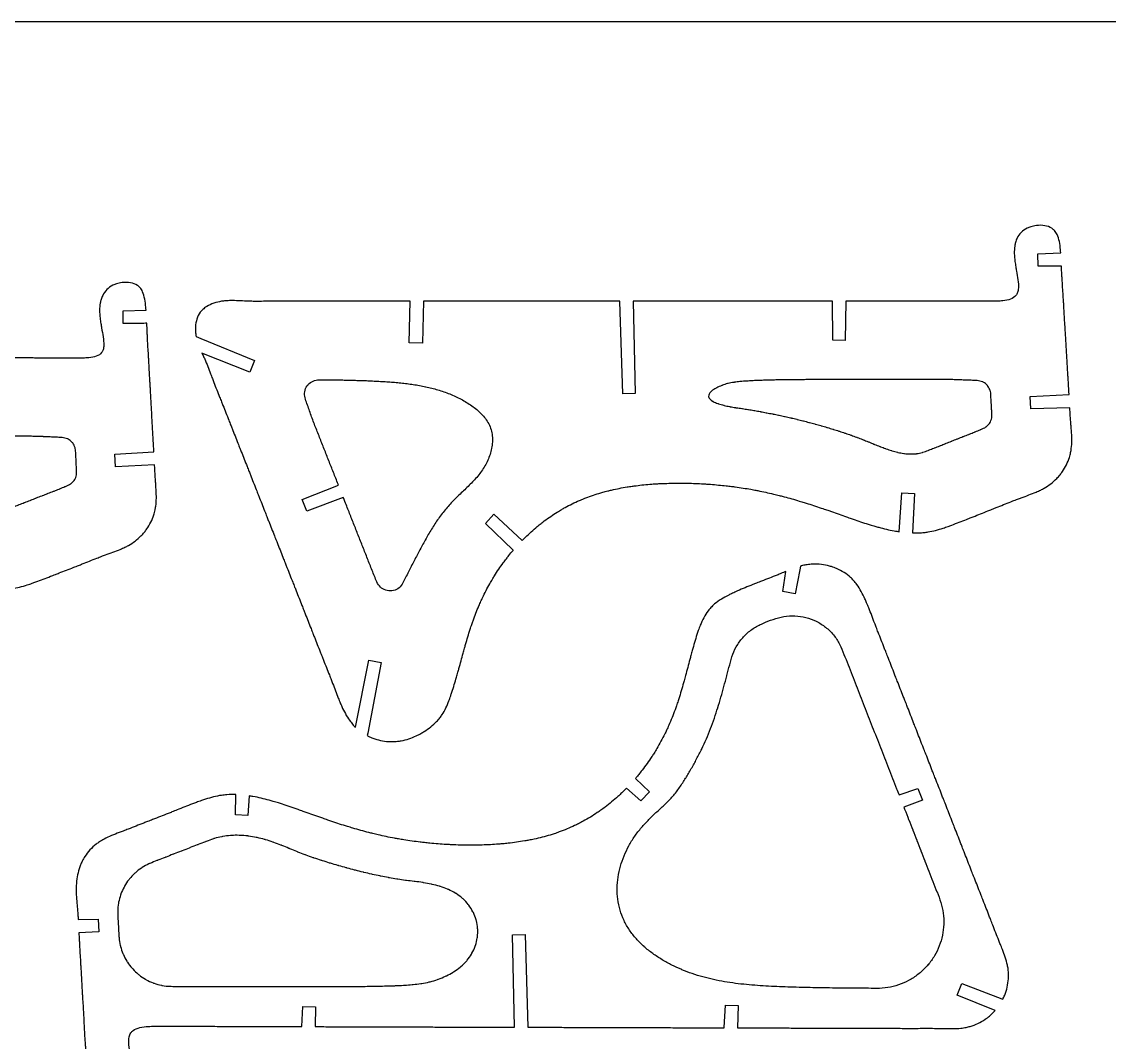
# Model space of a CAD drawing. Header units: inches. Extents: x 62.9 to 110.7, y -3.5 to 19.4.
# Drawn here: x 77.63 to 91.59, y 6.35 to 19.43 of the extents above; entities that cross this region are included whole.
import ezdxf

# ---------------------------------------------------------------- set-up
doc = ezdxf.new("R2010")
doc.units = ezdxf.units.IN
doc.header["$LTSCALE"] = 0.03937
doc.header["$MEASUREMENT"] = 0
doc.layers.add('Layer 11', color=18, linetype='Continuous', true_color=0x000000)

msp = doc.modelspace()

# ---------------------------------------------------------------- linework, layer by layer
at = {"layer": 'Layer 11'}
for p, q in [((90.67, 16.459), (90.964, 16.471)), ((90.676, 16.299), (90.67, 16.459)), ((90.973, 16.302), (90.676, 16.299)), ((82.605, 15.317), (82.618, 15.851)), ((82.788, 15.849), (82.775, 15.313)), ((82.788, 15.851), (82.788, 15.849)), ((85.307, 15.848), (85.307, 15.851)), ((85.345, 14.662), (85.307, 15.848)), ((85.477, 15.851), (85.506, 14.667)), ((88.038, 15.35), (88.037, 15.851)), ((88.207, 15.85), (88.199, 15.347)), ((88.207, 15.851), (88.207, 15.85)), ((78.934, 15.726), (79.229, 15.737)), ((78.937, 15.565), (78.934, 15.726)), ((79.871, 15.396), (79.932, 15.372)), ((79.932, 15.372), (80.62, 15.089)), ((88.199, 15.347), (88.038, 15.35)), ((82.775, 15.313), (82.605, 15.317)), ((80.56, 14.939), (79.947, 15.183)), ((80.62, 15.089), (80.56, 14.939)), ((85.506, 14.667), (85.345, 14.662)), ((90.571, 14.63), (91.071, 14.655)), ((90.579, 14.469), (90.571, 14.63)), ((91.081, 14.485), (90.579, 14.469)), ((78.83, 13.888), (79.33, 13.92)), ((78.838, 13.727), (78.83, 13.888)), ((79.339, 13.75), (78.838, 13.727)), ((81.231, 13.308), (81.698, 13.492)), ((81.29, 13.158), (81.231, 13.308)), ((81.76, 13.334), (81.29, 13.158)), ((88.891, 12.894), (88.927, 13.392)), ((88.927, 13.392), (89.088, 13.383)), ((89.088, 13.383), (89.061, 12.879)), ((83.583, 13), (83.692, 13.117)), ((83.692, 13.117), (84.053, 12.781)), ((83.937, 12.657), (83.583, 13)), ((83.939, 12.655), (83.937, 12.657)), ((87.624, 12.452), (87.615, 12.406)), ((87.397, 12.129), (87.438, 12.384)), ((87.615, 12.406), (87.556, 12.098)), ((87.556, 12.098), (87.397, 12.129)), ((81.915, 10.387), (82.088, 11.245)), ((82.246, 11.215), (82.073, 10.309)), ((82.088, 11.245), (82.246, 11.215)), ((82.073, 10.309), (82.068, 10.278)), ((85.507, 9.728), (85.508, 9.727)), ((85.508, 9.727), (85.688, 9.558)), ((80.377, 9.262), (80.382, 9.522)), ((80.552, 9.506), (80.537, 9.253)), ((85.578, 9.441), (85.392, 9.603)), ((85.688, 9.558), (85.578, 9.441)), ((88.889, 9.517), (89.131, 9.602)), ((89.131, 9.602), (89.189, 9.452)), ((89.189, 9.452), (88.951, 9.359)), ((80.537, 9.253), (80.377, 9.262)), ((78.358, 7.92), (78.615, 7.924)), ((78.615, 7.924), (78.622, 7.763)), ((78.622, 7.763), (78.367, 7.751)), ((83.932, 7.722), (84.093, 7.727)), ((83.958, 6.538), (83.932, 7.722)), ((84.093, 7.727), (84.128, 6.541)), ((89.634, 6.949), (89.694, 7.099)), ((89.694, 7.099), (90.208, 6.902)), ((90.123, 6.753), (89.634, 6.949)), ((90.208, 6.902), (90.22, 6.897)), ((81.227, 6.548), (81.241, 6.804)), ((81.241, 6.804), (81.402, 6.801)), ((81.402, 6.801), (81.397, 6.546)), ((86.647, 6.533), (86.664, 6.821)), ((86.664, 6.821), (86.825, 6.817)), ((86.825, 6.817), (86.817, 6.53)), ((81.227, 6.546), (81.227, 6.548)), ((84.128, 6.541), (84.128, 6.538)), ((86.647, 6.531), (86.647, 6.533))]:
    msp.add_line(p, q, dxfattribs=at)
msp.add_lwpolyline([(62.946, -3.526), (110.701, -3.526), (110.701, 19.435), (62.946, 19.435), (62.946, -3.526)], dxfattribs=at)
for points, knots in [([(90.964, 16.471), (90.963, 16.485), (90.957, 16.567), (90.941, 16.675), (90.889, 16.755), (90.817, 16.817), (90.699, 16.833), (90.586, 16.809), (90.483, 16.77), (90.416, 16.699), (90.389, 16.623), (90.384, 16.604)], [310.998219, 310.998219, 310.998219, 310.998219, 311.120003, 311.753893, 311.96058, 312.120003, 312.753893, 312.96058, 313.120003, 313.753893, 313.96058, 313.96058, 313.96058, 313.96058]), ([(90.384, 16.604), (90.379, 16.589), (90.363, 16.513), (90.369, 16.41), (90.386, 16.298), (90.406, 16.183), (90.425, 16.085), (90.42, 16.02), (90.419, 15.999), (90.412, 15.964), (90.372, 15.887), (90.272, 15.858), (90.158, 15.851), (90.042, 15.849), (89.936, 15.85), (89.833, 15.851), (89.729, 15.852), (89.622, 15.851), (89.515, 15.851), (89.408, 15.851), (89.301, 15.851), (89.195, 15.851), (89.089, 15.851), (88.982, 15.851), (88.876, 15.851), (88.769, 15.851), (88.663, 15.851), (88.557, 15.851), (88.45, 15.851), (88.344, 15.851), (88.246, 15.851), (88.216, 15.851), (88.207, 15.851)], [313.96058, 313.96058, 313.96058, 313.96058, 314.120003, 314.753893, 314.96058, 315.120003, 315.753893, 315.753893, 315.753893, 315.96058, 316.120003, 316.753893, 316.96058, 317.120003, 317.753893, 317.96058, 318.120003, 318.753893, 318.96058, 319.120003, 319.753893, 319.96058, 320.120003, 320.753893, 320.96058, 321.120003, 321.753893, 321.96058, 322.120003, 322.753893, 322.96058, 323.03852, 323.03852, 323.03852, 323.03852]), ([(91.071, 14.655), (91.069, 14.703), (91.064, 14.773), (91.059, 14.861), (91.052, 14.967), (91.046, 15.073), (91.04, 15.18), (91.033, 15.286), (91.027, 15.392), (91.021, 15.498), (91.014, 15.604), (91.008, 15.711), (91.002, 15.817), (90.995, 15.923), (90.988, 16.03), (90.982, 16.136), (90.977, 16.211), (90.975, 16.265), (90.973, 16.302)], [305.075098, 305.075098, 305.075098, 305.075098, 305.530281, 305.736969, 305.896391, 306.530281, 306.736969, 306.896391, 307.530281, 307.736969, 307.896391, 308.530281, 308.736969, 308.896391, 309.530281, 309.736969, 309.896391, 310.24538, 310.24538, 310.24538, 310.24538]), ([(79.229, 15.737), (79.228, 15.749), (79.221, 15.83), (79.207, 15.938), (79.158, 16.022), (79.089, 16.086), (78.969, 16.101), (78.856, 16.077), (78.754, 16.036), (78.688, 15.964), (78.658, 15.89), (78.653, 15.871), (78.648, 15.857), (78.63, 15.783), (78.632, 15.682), (78.648, 15.57), (78.668, 15.453), (78.689, 15.352), (78.687, 15.287), (78.686, 15.265), (78.681, 15.23), (78.644, 15.153), (78.544, 15.127), (78.428, 15.121), (78.312, 15.119), (78.206, 15.119), (78.103, 15.12), (77.999, 15.121), (77.892, 15.122), (77.785, 15.122), (77.678, 15.123), (77.571, 15.123), (77.465, 15.123), (77.359, 15.124), (77.252, 15.124), (77.146, 15.125), (77.039, 15.125), (76.933, 15.126), (76.827, 15.126), (76.72, 15.127), (76.614, 15.127), (76.514, 15.127), (76.481, 15.127), (76.471, 15.128)], [95.040531, 95.040531, 95.040531, 95.040531, 95.151722, 95.785612, 95.992299, 96.151722, 96.785612, 96.992299, 97.151722, 97.785612, 97.992299, 97.992299, 97.992299, 98.151722, 98.785612, 98.992299, 99.151722, 99.785612, 99.785612, 99.785612, 99.992299, 100.151722, 100.785612, 100.992299, 101.151722, 101.785612, 101.992299, 102.151722, 102.785612, 102.992299, 103.151722, 103.785612, 103.992299, 104.151722, 104.785612, 104.992299, 105.151722, 105.785612, 105.992299, 106.151722, 106.785612, 106.992299, 107.090617, 107.090617, 107.090617, 107.090617]), ([(82.618, 15.851), (82.595, 15.851), (82.551, 15.851), (82.49, 15.851), (82.383, 15.851), (82.277, 15.851), (82.17, 15.851), (82.064, 15.851), (81.958, 15.851), (81.851, 15.851), (81.745, 15.851), (81.638, 15.851), (81.532, 15.851), (81.425, 15.851), (81.319, 15.851), (81.213, 15.851), (81.106, 15.851), (81, 15.852), (80.893, 15.851), (80.787, 15.85), (80.68, 15.848), (80.574, 15.849), (80.467, 15.853), (80.361, 15.861), (80.255, 15.856), (80.216, 15.851), (80.199, 15.849), (80.131, 15.838), (80.041, 15.81), (79.959, 15.748), (79.892, 15.674), (79.861, 15.57), (79.862, 15.461), (79.867, 15.419), (79.871, 15.399), (79.871, 15.396)], [343.880095, 343.880095, 343.880095, 343.880095, 344.089284, 344.295972, 344.455394, 345.089284, 345.295972, 345.455394, 346.089284, 346.295972, 346.455394, 347.089284, 347.295972, 347.455394, 348.089284, 348.295972, 348.455394, 349.089284, 349.295972, 349.455394, 350.089284, 350.295972, 350.455394, 351.089284, 351.295972, 351.455394, 351.455394, 351.455394, 352.089284, 352.295972, 352.455394, 353.089284, 353.295972, 353.455394, 353.483174, 353.483174, 353.483174, 353.483174]), ([(85.307, 15.851), (85.24, 15.851), (85.15, 15.851), (85.044, 15.851), (84.938, 15.851), (84.831, 15.851), (84.725, 15.851), (84.618, 15.851), (84.512, 15.851), (84.406, 15.851), (84.299, 15.851), (84.193, 15.851), (84.086, 15.851), (83.98, 15.851), (83.873, 15.851), (83.767, 15.851), (83.661, 15.851), (83.554, 15.851), (83.448, 15.851), (83.341, 15.851), (83.235, 15.851), (83.128, 15.851), (83.022, 15.851), (82.916, 15.851), (82.821, 15.851), (82.793, 15.851), (82.788, 15.851)], [334.758107, 334.758107, 334.758107, 334.758107, 335.389186, 335.595874, 335.755296, 336.389186, 336.595874, 336.755296, 337.389186, 337.595874, 337.755296, 338.389186, 338.595874, 338.755296, 339.389186, 339.595874, 339.755296, 340.389186, 340.595874, 340.755296, 341.389186, 341.595874, 341.755296, 342.389186, 342.595874, 342.64744, 342.64744, 342.64744, 342.64744]), ([(88.037, 15.851), (88.018, 15.851), (87.976, 15.851), (87.918, 15.851), (87.812, 15.851), (87.705, 15.851), (87.599, 15.851), (87.492, 15.851), (87.386, 15.851), (87.279, 15.851), (87.173, 15.851), (87.067, 15.851), (86.96, 15.851), (86.854, 15.851), (86.747, 15.851), (86.641, 15.851), (86.534, 15.851), (86.428, 15.851), (86.321, 15.851), (86.215, 15.851), (86.109, 15.851), (86.002, 15.851), (85.896, 15.851), (85.789, 15.851), (85.683, 15.851), (85.594, 15.851), (85.527, 15.851), (85.477, 15.851)], [324.20393, 324.20393, 324.20393, 324.20393, 324.38684, 324.593528, 324.75295, 325.38684, 325.593528, 325.75295, 326.38684, 326.593528, 326.75295, 327.38684, 327.593528, 327.75295, 328.38684, 328.593528, 328.75295, 329.38684, 329.593528, 329.75295, 330.38684, 330.593528, 330.75295, 331.38684, 331.593528, 331.75295, 332.223087, 332.223087, 332.223087, 332.223087]), ([(79.239, 15.567), (79.239, 15.567), (79.238, 15.567), (79.238, 15.567), (78.937, 15.565)], [94.2860449, 94.2860449, 94.2860449, 94.2860449, 94.2874428, 94.5849426, 94.5849426, 94.5849426, 94.5849426]), ([(79.33, 13.92), (79.327, 13.967), (79.323, 14.037), (79.318, 14.123), (79.312, 14.229), (79.306, 14.336), (79.301, 14.442), (79.295, 14.548), (79.289, 14.655), (79.283, 14.761), (79.277, 14.867), (79.271, 14.973), (79.265, 15.08), (79.259, 15.186), (79.252, 15.293), (79.247, 15.399), (79.243, 15.475), (79.241, 15.529), (79.239, 15.567)], [89.11626, 89.11626, 89.11626, 89.11626, 89.563328, 89.770015, 89.929438, 90.563328, 90.770015, 90.929438, 91.563328, 91.770015, 91.929438, 92.563328, 92.770015, 92.929438, 93.563328, 93.770015, 93.929438, 94.286045, 94.286045, 94.286045, 94.286045]), ([(79.947, 15.183), (79.952, 15.173), (79.964, 15.148), (80.004, 15.061), (80.042, 14.962), (80.079, 14.862), (80.117, 14.763), (80.156, 14.664), (80.196, 14.565), (80.235, 14.466), (80.274, 14.367), (80.313, 14.268), (80.352, 14.169), (80.391, 14.07), (80.43, 13.971), (80.47, 13.872), (80.509, 13.773), (80.548, 13.674), (80.587, 13.575), (80.626, 13.476), (80.665, 13.377), (80.704, 13.278), (80.743, 13.179), (80.782, 13.08), (80.821, 12.981), (80.86, 12.882), (80.899, 12.783), (80.939, 12.684), (80.978, 12.585), (81.017, 12.486), (81.056, 12.387), (81.095, 12.288), (81.134, 12.189), (81.173, 12.09), (81.212, 11.991), (81.251, 11.892), (81.29, 11.793), (81.329, 11.694), (81.368, 11.595), (81.407, 11.496), (81.446, 11.397), (81.485, 11.298), (81.525, 11.199), (81.565, 11.1), (81.603, 11.001), (81.642, 10.902), (81.678, 10.802), (81.718, 10.703), (81.761, 10.605), (81.811, 10.51), (81.876, 10.427), (81.903, 10.399), (81.915, 10.387), (81.915, 10.387)], [355.113137, 355.113137, 355.113137, 355.113137, 355.214522, 355.373945, 356.007835, 356.214522, 356.373945, 357.007835, 357.214522, 357.373945, 358.007835, 358.214522, 358.373945, 359.007835, 359.214522, 359.373945, 360.007835, 360.214522, 360.373945, 361.007835, 361.214522, 361.373945, 362.007835, 362.214522, 362.373945, 363.007835, 363.214522, 363.373945, 364.007835, 364.214522, 364.373945, 365.007835, 365.214522, 365.373945, 366.007835, 366.214522, 366.373945, 367.007835, 367.214522, 367.373945, 368.007835, 368.214522, 368.373945, 369.007835, 369.214522, 369.373945, 370.007835, 370.214522, 370.373945, 371.007835, 371.214522, 371.373945, 371.377991, 371.377991, 371.377991, 371.377991]), ([(81.698, 13.492), (81.696, 13.496), (81.694, 13.5), (81.683, 13.529), (81.673, 13.554), (81.653, 13.604), (81.643, 13.629), (81.624, 13.679), (81.614, 13.704), (81.594, 13.754), (81.584, 13.779), (81.564, 13.829), (81.554, 13.854), (81.535, 13.904), (81.525, 13.929), (81.505, 13.979), (81.495, 14.004), (81.475, 14.054), (81.466, 14.079), (81.446, 14.129), (81.436, 14.154), (81.416, 14.204), (81.406, 14.229), (81.387, 14.279), (81.377, 14.305), (81.358, 14.355), (81.349, 14.38), (81.331, 14.43), (81.322, 14.455), (81.305, 14.506), (81.296, 14.531), (81.278, 14.58), (81.269, 14.605), (81.261, 14.657), (81.262, 14.684), (81.277, 14.736), (81.29, 14.76), (81.326, 14.8), (81.348, 14.817), (81.397, 14.837), (81.424, 14.841), (81.478, 14.844), (81.505, 14.843), (81.558, 14.843), (81.585, 14.843), (81.639, 14.842), (81.666, 14.842), (81.719, 14.841), (81.746, 14.84), (81.8, 14.839), (81.827, 14.838), (81.881, 14.837), (81.908, 14.836), (81.961, 14.835), (81.988, 14.834), (82.042, 14.832), (82.069, 14.831), (82.122, 14.829), (82.149, 14.827), (82.176, 14.826)], [198.705652, 198.705652, 198.705652, 198.705652, 198.871858, 198.874358, 199.871885, 199.874385, 200.871912, 200.874412, 201.871938, 201.874438, 202.871965, 202.874465, 203.871992, 203.874492, 204.872018, 204.874518, 205.872045, 205.874545, 206.872072, 206.874572, 207.872098, 207.874598, 208.872125, 208.874625, 209.872151, 209.874651, 210.872178, 210.874678, 211.872205, 211.874705, 212.872231, 212.874731, 213.872258, 213.874758, 214.872285, 214.874785, 215.872311, 215.874811, 216.872338, 216.874838, 217.872364, 217.874864, 218.872391, 218.874891, 219.872418, 219.874918, 220.872444, 220.874944, 221.872471, 221.874971, 222.872498, 222.874998, 223.872524, 223.875024, 224.872551, 224.875051, 225.872578, 225.875078, 226.872604, 226.872604, 226.872604, 226.872604]), ([(82.176, 14.826), (82.203, 14.825), (82.23, 14.823), (82.283, 14.82), (82.31, 14.818), (82.364, 14.815), (82.391, 14.813), (82.444, 14.808), (82.471, 14.805), (82.524, 14.8), (82.551, 14.797), (82.604, 14.79), (82.631, 14.786), (82.684, 14.778), (82.711, 14.774), (82.764, 14.765), (82.79, 14.76), (82.843, 14.748), (82.869, 14.742), (82.921, 14.729), (82.947, 14.722), (82.998, 14.707), (83.024, 14.698), (83.075, 14.681), (83.1, 14.671), (83.15, 14.651), (83.174, 14.64), (83.223, 14.618), (83.247, 14.606), (83.295, 14.581), (83.318, 14.567), (83.364, 14.539), (83.386, 14.525), (83.43, 14.494), (83.451, 14.477), (83.492, 14.443), (83.512, 14.425), (83.549, 14.386), (83.567, 14.366), (83.599, 14.323), (83.613, 14.3), (83.638, 14.253), (83.648, 14.228), (83.663, 14.177), (83.669, 14.15), (83.674, 14.097), (83.674, 14.07), (83.671, 14.017), (83.668, 13.99), (83.657, 13.937), (83.65, 13.911), (83.634, 13.86), (83.624, 13.835), (83.602, 13.786), (83.59, 13.762), (83.563, 13.716), (83.549, 13.693), (83.518, 13.649), (83.501, 13.628), (83.467, 13.586), (83.449, 13.566), (83.412, 13.527), (83.394, 13.508), (83.356, 13.47), (83.336, 13.451), (83.298, 13.414), (83.278, 13.396), (83.239, 13.358), (83.22, 13.34), (83.182, 13.302), (83.163, 13.283), (83.126, 13.244), (83.108, 13.224), (83.073, 13.184), (83.056, 13.163), (83.023, 13.121), (83.007, 13.099), (82.976, 13.056), (82.961, 13.034), (82.931, 12.989), (82.917, 12.966), (82.888, 12.921), (82.874, 12.898), (82.847, 12.852), (82.834, 12.828), (82.808, 12.782), (82.795, 12.758), (82.769, 12.711), (82.756, 12.687), (82.731, 12.64), (82.719, 12.616), (82.694, 12.569), (82.682, 12.545), (82.657, 12.497), (82.644, 12.473), (82.62, 12.426), (82.608, 12.402), (82.583, 12.355), (82.571, 12.331), (82.548, 12.284), (82.537, 12.259), (82.524, 12.237), (82.511, 12.213), (82.496, 12.192), (82.455, 12.158), (82.43, 12.146), (82.378, 12.133), (82.351, 12.133), (82.298, 12.144), (82.273, 12.155), (82.23, 12.187), (82.213, 12.208), (82.186, 12.255), (82.177, 12.28), (82.158, 12.33), (82.147, 12.355), (82.127, 12.404), (82.117, 12.43), (82.097, 12.479), (82.087, 12.505), (82.068, 12.554), (82.058, 12.58), (82.038, 12.629), (82.028, 12.655), (82.008, 12.704), (81.998, 12.73), (81.979, 12.779), (81.969, 12.805), (81.949, 12.854), (81.939, 12.88), (81.92, 12.929), (81.91, 12.955), (81.89, 13.004), (81.88, 13.029), (81.86, 13.079), (81.85, 13.104), (81.831, 13.154), (81.821, 13.179), (81.801, 13.229), (81.791, 13.254), (81.774, 13.298), (81.767, 13.316), (81.76, 13.334)], [226.872604, 226.872604, 226.872604, 226.872604, 227.869968, 227.872468, 228.869994, 228.872494, 229.870021, 229.872521, 230.870047, 230.872547, 231.870074, 231.872574, 232.870101, 232.872601, 233.870127, 233.872627, 234.870154, 234.872654, 235.870181, 235.872681, 236.870207, 236.872707, 237.870234, 237.872734, 238.870261, 238.872761, 239.870287, 239.872787, 240.870314, 240.872814, 241.87034, 241.87284, 242.870367, 242.872867, 243.870394, 243.872894, 244.87042, 244.87292, 245.870447, 245.872947, 246.870474, 246.872974, 247.8705, 247.873, 248.870527, 248.873027, 249.870553, 249.873053, 250.87058, 250.87308, 251.870607, 251.873107, 252.870633, 252.873133, 253.87066, 253.87316, 254.870687, 254.873187, 255.870713, 255.873213, 256.87074, 256.87324, 257.870767, 257.873267, 258.870793, 258.873293, 259.87082, 259.87332, 260.870846, 260.873346, 261.870873, 261.873373, 262.8709, 262.8734, 263.870926, 263.873426, 264.870953, 264.873453, 265.87098, 265.87348, 266.871006, 266.873506, 267.871033, 267.873533, 268.87106, 268.873559, 269.871086, 269.873586, 270.871113, 270.873613, 271.871139, 271.873639, 272.871166, 272.873666, 273.871193, 273.873693, 274.871219, 274.873719, 275.871246, 275.873746, 276.871273, 276.871273, 276.871273, 277.871299, 277.873799, 278.871326, 278.873826, 279.871352, 279.873852, 280.871379, 280.873879, 281.871406, 281.873906, 282.871432, 282.873932, 283.871459, 283.873959, 284.871486, 284.873986, 285.871512, 285.874012, 286.871539, 286.874039, 287.871566, 287.874066, 288.871592, 288.874092, 289.871619, 289.874119, 290.871645, 290.874145, 291.871672, 291.874172, 292.871699, 292.874199, 293.871725, 293.874225, 294.871752, 294.874252, 295.871779, 295.874279, 296.597156, 296.597156, 296.597156, 296.597156]), ([(89.271, 13.94), (89.268, 13.939), (89.266, 13.938), (89.263, 13.937), (89.241, 13.928), (89.216, 13.918), (89.168, 13.904), (89.138, 13.898), (89.088, 13.892), (89.058, 13.891), (89.008, 13.892), (88.978, 13.894), (88.929, 13.901), (88.899, 13.906), (88.85, 13.918), (88.822, 13.926), (88.773, 13.94), (88.745, 13.95), (88.698, 13.967), (88.67, 13.977), (88.623, 13.996), (88.595, 14.007), (88.549, 14.026), (88.521, 14.037), (88.475, 14.056), (88.447, 14.067), (88.4, 14.085), (88.372, 14.096), (88.325, 14.114), (88.297, 14.124), (88.25, 14.14), (88.222, 14.15), (88.174, 14.166), (88.146, 14.176), (88.098, 14.191), (88.069, 14.2), (88.021, 14.215), (87.993, 14.224), (87.944, 14.238), (87.916, 14.246), (87.867, 14.26), (87.839, 14.268), (87.79, 14.281), (87.761, 14.289), (87.713, 14.302), (87.684, 14.309), (87.635, 14.322), (87.606, 14.329), (87.557, 14.341), (87.528, 14.348), (87.479, 14.359), (87.45, 14.366), (87.401, 14.377), (87.372, 14.383), (87.323, 14.394), (87.294, 14.4), (87.244, 14.409), (87.215, 14.415), (87.166, 14.425), (87.136, 14.43), (87.087, 14.439), (87.058, 14.444), (87.008, 14.453), (86.979, 14.458), (86.929, 14.466), (86.9, 14.47), (86.851, 14.477), (86.822, 14.481), (86.773, 14.488), (86.744, 14.493), (86.696, 14.503), (86.667, 14.509), (86.62, 14.521), (86.592, 14.529), (86.547, 14.545), (86.521, 14.555), (86.477, 14.581), (86.451, 14.603), (86.443, 14.646), (86.461, 14.674), (86.499, 14.712), (86.524, 14.727), (86.568, 14.75), (86.595, 14.762), (86.642, 14.78), (86.67, 14.789), (86.719, 14.801), (86.748, 14.806), (86.798, 14.813), (86.827, 14.817), (86.877, 14.822), (86.907, 14.824), (86.957, 14.827), (86.987, 14.829), (87.037, 14.832), (87.067, 14.833), (87.117, 14.835), (87.147, 14.836), (87.197, 14.837), (87.227, 14.838), (87.277, 14.839), (87.307, 14.84), (87.357, 14.841), (87.387, 14.841), (87.437, 14.842), (87.467, 14.842), (87.518, 14.843), (87.547, 14.843), (87.598, 14.844), (87.628, 14.844), (87.678, 14.844), (87.708, 14.845), (87.758, 14.845), (87.788, 14.845), (87.838, 14.845), (87.868, 14.846), (87.918, 14.846), (87.948, 14.846), (87.998, 14.846), (88.028, 14.846), (88.078, 14.847), (88.108, 14.847), (88.158, 14.847), (88.188, 14.847), (88.239, 14.847), (88.268, 14.847), (88.319, 14.847), (88.349, 14.847), (88.399, 14.847), (88.429, 14.848), (88.479, 14.848), (88.509, 14.848), (88.559, 14.848), (88.589, 14.848), (88.639, 14.848), (88.669, 14.848), (88.719, 14.848), (88.749, 14.848), (88.799, 14.848), (88.829, 14.848), (88.879, 14.848), (88.909, 14.848), (88.96, 14.848), (88.989, 14.848), (89.04, 14.848), (89.07, 14.848), (89.12, 14.848), (89.15, 14.848), (89.2, 14.848), (89.23, 14.848), (89.28, 14.848), (89.31, 14.848), (89.36, 14.848), (89.39, 14.848), (89.44, 14.848), (89.47, 14.847), (89.52, 14.846), (89.55, 14.845), (89.6, 14.844), (89.629, 14.843), (89.679, 14.841), (89.708, 14.84), (89.758, 14.838), (89.787, 14.837), (89.836, 14.835), (89.865, 14.834), (89.913, 14.83), (89.942, 14.825), (89.987, 14.805), (90.01, 14.786), (90.042, 14.747), (90.055, 14.72), (90.067, 14.672), (90.068, 14.642), (90.07, 14.591), (90.072, 14.562), (90.075, 14.511), (90.076, 14.482), (90.079, 14.431), (90.083, 14.402), (90.079, 14.352), (90.072, 14.322), (90.048, 14.278), (90.028, 14.255), (89.988, 14.225), (89.96, 14.214), (89.913, 14.195), (89.886, 14.184), (89.84, 14.165), (89.812, 14.153), (89.765, 14.135), (89.737, 14.124), (89.691, 14.106), (89.663, 14.095), (89.616, 14.076), (89.588, 14.065), (89.542, 14.047), (89.514, 14.036), (89.467, 14.017), (89.439, 14.006), (89.393, 13.988), (89.365, 13.977), (89.318, 13.958), (89.293, 13.949), (89.271, 13.94)], [0, 0, 0, 0, 0.118028, 0.118028, 0.118028, 1, 1.118028, 2, 2.118028, 3, 3.118028, 4, 4.118028, 5, 5.118028, 6, 6.118028, 7, 7.118028, 8, 8.118028, 9, 9.118028, 10, 10.118028, 11, 11.118028, 12, 12.118028, 13, 13.118028, 14, 14.118028, 15, 15.118028, 16, 16.118028, 17, 17.118028, 18, 18.118028, 19, 19.118028, 20, 20.118028, 21, 21.118028, 22, 22.118028, 23, 23.118028, 24, 24.118028, 25, 25.118028, 26, 26.118028, 27, 27.118028, 28, 28.118028, 29, 29.118028, 30, 30.118028, 31, 31.118028, 32, 32.118028, 33, 33.118028, 34, 34.118028, 35, 35.118028, 36, 36.118028, 37, 37.118028, 38, 38.118028, 39, 39.118028, 40, 40.118028, 41, 41.118028, 42, 42.118028, 43, 43.118028, 44, 44.118028, 45, 45.118028, 46, 46.118028, 47, 47.118028, 48, 48.118028, 49, 49.118028, 50, 50.118028, 51, 51.118028, 52, 52.118028, 53, 53.118028, 54, 54.118028, 55, 55.118028, 56, 56.118028, 57, 57.118028, 58, 58.118028, 59, 59.118028, 60, 60.118028, 61, 61.118028, 62, 62.118028, 63, 63.118028, 64, 64.118028, 65, 65.118028, 66, 66.118028, 67, 67.118028, 68, 68.118028, 69, 69.118028, 70, 70.118028, 71, 71.118028, 72, 72.118028, 73, 73.118028, 74, 74.118028, 75, 75.118028, 76, 76.118028, 77, 77.118028, 78, 78.118028, 79, 79.118028, 80, 80.118028, 81, 81.118028, 82, 82.118028, 83, 83.118028, 84, 84.118028, 85, 85.118028, 86, 86.118028, 87, 87.118028, 88, 88.118028, 89, 89.118028, 90, 90.118028, 91, 91.118028, 92, 92.118028, 93, 93.118028, 94, 94.118028, 95, 95.118028, 96, 96.118028, 97, 97.118028, 98, 98.118028, 99, 99.118028, 100, 100, 100, 100]), ([(89.061, 12.879), (89.089, 12.878), (89.139, 12.878), (89.206, 12.883), (89.311, 12.897), (89.413, 12.925), (89.514, 12.96), (89.614, 12.997), (89.713, 13.036), (89.812, 13.075), (89.911, 13.114), (90.01, 13.153), (90.109, 13.192), (90.208, 13.232), (90.306, 13.272), (90.405, 13.311), (90.505, 13.348), (90.607, 13.383), (90.703, 13.426), (90.797, 13.476), (90.883, 13.541), (90.953, 13.62), (91.017, 13.706), (91.064, 13.803), (91.091, 13.906), (91.109, 14.01), (91.107, 14.116), (91.099, 14.223), (91.09, 14.33), (91.084, 14.415), (91.081, 14.484), (91.081, 14.485)], [294.636818, 294.636818, 294.636818, 294.636818, 294.899838, 295.106525, 295.265948, 295.899838, 296.106525, 296.265948, 296.899838, 297.106525, 297.265948, 297.899838, 298.106525, 298.265948, 298.899838, 299.106525, 299.265948, 299.899838, 300.106525, 300.265948, 300.899838, 301.106525, 301.265948, 301.899838, 302.106525, 302.265948, 302.899838, 303.106525, 303.265948, 303.899838, 303.911677, 303.911677, 303.911677, 303.911677]), ([(77.527, 13.212), (77.524, 13.211), (77.521, 13.21), (77.518, 13.209), (77.496, 13.2), (77.471, 13.191), (77.423, 13.176), (77.394, 13.171), (77.344, 13.165), (77.314, 13.164), (77.264, 13.165), (77.234, 13.168), (77.184, 13.174), (77.155, 13.18), (77.106, 13.192), (77.077, 13.2), (77.029, 13.214), (77.001, 13.224), (76.954, 13.241), (76.926, 13.252), (76.879, 13.271), (76.851, 13.282), (76.805, 13.301), (76.777, 13.313), (76.731, 13.332), (76.703, 13.343), (76.656, 13.361), (76.629, 13.372), (76.581, 13.39), (76.553, 13.4), (76.506, 13.417), (76.478, 13.427), (76.43, 13.443), (76.402, 13.452), (76.354, 13.468), (76.326, 13.477), (76.278, 13.492), (76.249, 13.501), (76.201, 13.515), (76.173, 13.524), (76.124, 13.538), (76.096, 13.546), (76.047, 13.559), (76.018, 13.567), (75.97, 13.58), (75.941, 13.588), (75.892, 13.601), (75.863, 13.608), (75.815, 13.62), (75.786, 13.627), (75.737, 13.639), (75.708, 13.646), (75.659, 13.657), (75.63, 13.663), (75.58, 13.674), (75.551, 13.68), (75.502, 13.69), (75.473, 13.696), (75.423, 13.705), (75.394, 13.711), (75.345, 13.72), (75.315, 13.725), (75.266, 13.734), (75.237, 13.739), (75.187, 13.747), (75.158, 13.752), (75.109, 13.759), (75.079, 13.763), (75.031, 13.771), (75.002, 13.776), (74.954, 13.785), (74.925, 13.792), (74.878, 13.804), (74.85, 13.813), (74.805, 13.828), (74.779, 13.838), (74.736, 13.865), (74.71, 13.887), (74.701, 13.93), (74.719, 13.958), (74.758, 13.995), (74.783, 14.01), (74.827, 14.033), (74.854, 14.045), (74.901, 14.063), (74.929, 14.072), (74.978, 14.084), (75.007, 14.089), (75.057, 14.096), (75.087, 14.099), (75.136, 14.104), (75.166, 14.106), (75.216, 14.109), (75.246, 14.111), (75.296, 14.113), (75.326, 14.114), (75.376, 14.116), (75.406, 14.117), (75.456, 14.118), (75.486, 14.118), (75.537, 14.119), (75.566, 14.12), (75.617, 14.121), (75.646, 14.121), (75.697, 14.121), (75.727, 14.122), (75.777, 14.122), (75.807, 14.122), (75.857, 14.123), (75.887, 14.123), (75.937, 14.123), (75.967, 14.123), (76.017, 14.123), (76.047, 14.123), (76.097, 14.124), (76.127, 14.124), (76.177, 14.124), (76.207, 14.124), (76.258, 14.124), (76.287, 14.124), (76.338, 14.124), (76.368, 14.124), (76.418, 14.124), (76.448, 14.124), (76.498, 14.124), (76.528, 14.123), (76.578, 14.123), (76.608, 14.123), (76.658, 14.123), (76.688, 14.123), (76.738, 14.123), (76.768, 14.123), (76.818, 14.123), (76.848, 14.123), (76.898, 14.123), (76.928, 14.123), (76.979, 14.122), (77.008, 14.122), (77.059, 14.122), (77.089, 14.122), (77.139, 14.122), (77.169, 14.122), (77.219, 14.122), (77.249, 14.122), (77.299, 14.121), (77.329, 14.121), (77.379, 14.121), (77.409, 14.121), (77.459, 14.121), (77.489, 14.121), (77.539, 14.12), (77.569, 14.12), (77.619, 14.12), (77.649, 14.12), (77.7, 14.119), (77.729, 14.119), (77.779, 14.117), (77.809, 14.117), (77.859, 14.115), (77.889, 14.114), (77.938, 14.112), (77.968, 14.111), (78.017, 14.108), (78.046, 14.107), (78.095, 14.105), (78.124, 14.104), (78.173, 14.099), (78.202, 14.094), (78.246, 14.075), (78.27, 14.056), (78.301, 14.016), (78.314, 13.989), (78.326, 13.941), (78.327, 13.911), (78.328, 13.86), (78.331, 13.83), (78.333, 13.78), (78.334, 13.751), (78.337, 13.7), (78.34, 13.67), (78.337, 13.621), (78.329, 13.591), (78.305, 13.547), (78.285, 13.524), (78.245, 13.495), (78.217, 13.483), (78.17, 13.465), (78.143, 13.453), (78.096, 13.434), (78.068, 13.423), (78.022, 13.405), (77.994, 13.394), (77.947, 13.376), (77.919, 13.365), (77.872, 13.347), (77.845, 13.336), (77.798, 13.318), (77.77, 13.307), (77.723, 13.289), (77.695, 13.278), (77.648, 13.26), (77.621, 13.249), (77.574, 13.23), (77.549, 13.221), (77.527, 13.212)], [0, 0, 0, 0, 0.118028, 0.118028, 0.118028, 1, 1.118028, 2, 2.118028, 3, 3.118028, 4, 4.118028, 5, 5.118028, 6, 6.118028, 7, 7.118028, 8, 8.118028, 9, 9.118028, 10, 10.118028, 11, 11.118028, 12, 12.118028, 13, 13.118028, 14, 14.118028, 15, 15.118028, 16, 16.118028, 17, 17.118028, 18, 18.118028, 19, 19.118028, 20, 20.118028, 21, 21.118028, 22, 22.118028, 23, 23.118028, 24, 24.118028, 25, 25.118028, 26, 26.118028, 27, 27.118028, 28, 28.118028, 29, 29.118028, 30, 30.118028, 31, 31.118028, 32, 32.118028, 33, 33.118028, 34, 34.118028, 35, 35.118028, 36, 36.118028, 37, 37.118028, 38, 38.118028, 39, 39.118028, 40, 40.118028, 41, 41.118028, 42, 42.118028, 43, 43.118028, 44, 44.118028, 45, 45.118028, 46, 46.118028, 47, 47.118028, 48, 48.118028, 49, 49.118028, 50, 50.118028, 51, 51.118028, 52, 52.118028, 53, 53.118028, 54, 54.118028, 55, 55.118028, 56, 56.118028, 57, 57.118028, 58, 58.118028, 59, 59.118028, 60, 60.118028, 61, 61.118028, 62, 62.118028, 63, 63.118028, 64, 64.118028, 65, 65.118028, 66, 66.118028, 67, 67.118028, 68, 68.118028, 69, 69.118028, 70, 70.118028, 71, 71.118028, 72, 72.118028, 73, 73.118028, 74, 74.118028, 75, 75.118028, 76, 76.118028, 77, 77.118028, 78, 78.118028, 79, 79.118028, 80, 80.118028, 81, 81.118028, 82, 82.118028, 83, 83.118028, 84, 84.118028, 85, 85.118028, 86, 86.118028, 87, 87.118028, 88, 88.118028, 89, 89.118028, 90, 90.118028, 91, 91.118028, 92, 92.118028, 93, 93.118028, 94, 94.118028, 95, 95.118028, 96, 96.118028, 97, 97.118028, 98, 98.118028, 99, 99.118028, 100, 100, 100, 100]), ([(77.312, 12.152), (77.339, 12.152), (77.388, 12.152), (77.454, 12.156), (77.559, 12.17), (77.662, 12.197), (77.763, 12.231), (77.863, 12.267), (77.962, 12.305), (78.061, 12.344), (78.16, 12.383), (78.26, 12.421), (78.359, 12.46), (78.458, 12.499), (78.556, 12.539), (78.656, 12.577), (78.756, 12.614), (78.857, 12.649), (78.954, 12.692), (79.048, 12.741), (79.134, 12.806), (79.206, 12.884), (79.27, 12.969), (79.318, 13.065), (79.345, 13.168), (79.364, 13.272), (79.362, 13.378), (79.355, 13.485), (79.347, 13.592), (79.343, 13.678), (79.339, 13.748), (79.339, 13.75)], [186.434232, 186.434232, 186.434232, 186.434232, 186.687887, 186.894574, 187.053997, 187.687887, 187.894574, 188.053997, 188.687887, 188.894574, 189.053997, 189.687887, 189.894574, 190.053997, 190.687887, 190.894574, 191.053997, 191.687887, 191.894574, 192.053997, 192.687887, 192.894574, 193.053997, 193.687887, 193.894574, 194.053997, 194.687887, 194.894574, 195.053997, 195.687887, 195.707939, 195.707939, 195.707939, 195.707939]), ([(84.053, 12.781), (84.056, 12.783), (84.07, 12.798), (84.133, 12.86), (84.212, 12.932), (84.294, 12.998), (84.379, 13.063), (84.466, 13.123), (84.558, 13.178), (84.65, 13.23), (84.746, 13.277), (84.844, 13.318), (84.943, 13.356), (85.045, 13.389), (85.147, 13.416), (85.251, 13.441), (85.355, 13.461), (85.46, 13.477), (85.566, 13.491), (85.672, 13.502), (85.778, 13.509), (85.884, 13.514), (85.991, 13.517), (86.097, 13.517), (86.203, 13.516), (86.31, 13.512), (86.416, 13.506), (86.522, 13.498), (86.628, 13.488), (86.734, 13.476), (86.839, 13.462), (86.945, 13.446), (87.049, 13.427), (87.154, 13.406), (87.258, 13.383), (87.361, 13.357), (87.464, 13.331), (87.566, 13.301), (87.668, 13.27), (87.77, 13.238), (87.871, 13.205), (87.971, 13.17), (88.072, 13.135), (88.172, 13.099), (88.272, 13.064), (88.373, 13.029), (88.474, 12.996), (88.576, 12.965), (88.679, 12.937), (88.782, 12.912), (88.87, 12.897), (88.891, 12.894)], [277.440328, 277.440328, 277.440328, 277.440328, 277.474689, 277.634111, 278.268001, 278.474689, 278.634111, 279.268001, 279.474689, 279.634111, 280.268001, 280.474689, 280.634111, 281.268001, 281.474689, 281.634111, 282.268001, 282.474689, 282.634111, 283.268001, 283.474689, 283.634111, 284.268001, 284.474689, 284.634111, 285.268001, 285.474689, 285.634111, 286.268001, 286.474689, 286.634111, 287.268001, 287.474689, 287.634111, 288.268001, 288.474689, 288.634111, 289.268001, 289.474689, 289.634111, 290.268001, 290.474689, 290.634111, 291.268001, 291.474689, 291.634111, 292.268001, 292.474689, 292.634111, 293.268001, 293.472456, 293.472456, 293.472456, 293.472456]), ([(82.068, 10.278), (82.071, 10.276), (82.095, 10.264), (82.135, 10.247), (82.237, 10.213), (82.343, 10.198), (82.449, 10.204), (82.554, 10.219), (82.655, 10.254), (82.75, 10.303), (82.842, 10.358), (82.927, 10.424), (82.996, 10.503), (83.058, 10.587), (83.101, 10.683), (83.136, 10.783), (83.169, 10.884), (83.2, 10.985), (83.229, 11.087), (83.257, 11.189), (83.285, 11.292), (83.314, 11.394), (83.342, 11.497), (83.373, 11.599), (83.406, 11.7), (83.441, 11.8), (83.48, 11.9), (83.523, 11.997), (83.567, 12.094), (83.616, 12.188), (83.67, 12.28), (83.725, 12.371), (83.785, 12.459), (83.849, 12.544), (83.891, 12.597), (83.92, 12.633), (83.939, 12.655)], [373.36799, 373.36799, 373.36799, 373.36799, 373.408239, 373.614926, 373.774349, 374.408239, 374.614926, 374.774349, 375.408239, 375.614926, 375.774349, 376.408239, 376.614926, 376.774349, 377.408239, 377.614926, 377.774349, 378.408239, 378.614926, 378.774349, 379.408239, 379.614926, 379.774349, 380.408239, 380.614926, 380.774349, 381.408239, 381.614926, 381.774349, 382.408239, 382.614926, 382.774349, 383.408239, 383.614926, 383.774349, 384.047605, 384.047605, 384.047605, 384.047605]), ([(90.22, 6.897), (90.229, 6.915), (90.245, 6.949), (90.282, 7.052), (90.299, 7.165), (90.291, 7.276), (90.272, 7.385), (90.233, 7.491), (90.191, 7.596), (90.149, 7.7), (90.109, 7.804), (90.068, 7.909), (90.028, 8.013), (89.987, 8.117), (89.946, 8.222), (89.905, 8.326), (89.864, 8.43), (89.823, 8.534), (89.782, 8.639), (89.742, 8.743), (89.701, 8.847), (89.66, 8.952), (89.619, 9.056), (89.578, 9.16), (89.537, 9.265), (89.497, 9.369), (89.456, 9.473), (89.415, 9.578), (89.374, 9.682), (89.333, 9.786), (89.292, 9.89), (89.252, 9.995), (89.211, 10.099), (89.17, 10.203), (89.129, 10.308), (89.088, 10.412), (89.048, 10.516), (89.007, 10.621), (88.966, 10.725), (88.925, 10.829), (88.884, 10.934), (88.843, 11.038), (88.803, 11.142), (88.762, 11.246), (88.721, 11.351), (88.68, 11.455), (88.639, 11.559), (88.598, 11.664), (88.559, 11.768), (88.519, 11.873), (88.476, 11.977), (88.431, 12.08), (88.38, 12.18), (88.31, 12.266), (88.232, 12.344), (88.135, 12.405), (88.029, 12.445), (87.921, 12.475), (87.807, 12.484), (87.697, 12.47), (87.652, 12.46), (87.629, 12.454), (87.624, 12.452)], [57.396514, 57.396514, 57.396514, 57.396514, 57.57415, 57.733572, 58.367462, 58.57415, 58.733572, 59.367462, 59.57415, 59.733572, 60.367462, 60.57415, 60.733572, 61.367462, 61.57415, 61.733572, 62.367462, 62.57415, 62.733572, 63.367462, 63.57415, 63.733572, 64.367462, 64.57415, 64.733572, 65.367462, 65.57415, 65.733572, 66.367462, 66.57415, 66.733572, 67.367462, 67.57415, 67.733572, 68.367462, 68.57415, 68.733572, 69.367462, 69.57415, 69.733572, 70.367462, 70.57415, 70.733572, 71.367462, 71.57415, 71.733572, 72.367462, 72.57415, 72.733572, 73.367462, 73.57415, 73.733572, 74.367462, 74.57415, 74.733572, 75.367462, 75.57415, 75.733572, 76.367462, 76.57415, 76.733572, 76.783475, 76.783475, 76.783475, 76.783475]), ([(87.438, 12.384), (87.417, 12.375), (87.379, 12.36), (87.276, 12.317), (87.171, 12.277), (87.067, 12.237), (86.963, 12.196), (86.86, 12.154), (86.758, 12.107), (86.655, 12.057), (86.557, 12), (86.477, 11.925), (86.407, 11.84), (86.356, 11.739), (86.316, 11.633), (86.279, 11.526), (86.249, 11.418), (86.22, 11.31), (86.192, 11.202), (86.163, 11.094), (86.133, 10.986), (86.103, 10.878), (86.071, 10.771), (86.035, 10.665), (85.998, 10.559), (85.956, 10.455), (85.91, 10.353), (85.861, 10.252), (85.808, 10.154), (85.749, 10.058), (85.689, 9.964), (85.624, 9.872), (85.554, 9.785), (85.525, 9.749), (85.51, 9.732), (85.507, 9.728)], [77.563293, 77.563293, 77.563293, 77.563293, 77.76349, 77.922913, 78.556803, 78.76349, 78.922913, 79.556803, 79.76349, 79.922913, 80.556803, 80.76349, 80.922913, 81.556803, 81.76349, 81.922913, 82.556803, 82.76349, 82.922913, 83.556803, 83.76349, 83.922913, 84.556803, 84.76349, 84.922913, 85.556803, 85.76349, 85.922913, 86.556803, 86.76349, 86.922913, 87.556803, 87.76349, 87.922913, 87.966712, 87.966712, 87.966712, 87.966712]), ([(87.642, 7.048), (87.595, 7.049), (87.548, 7.051), (87.453, 7.054), (87.405, 7.055), (87.311, 7.059), (87.263, 7.062), (87.169, 7.067), (87.121, 7.07), (87.027, 7.077), (86.979, 7.081), (86.885, 7.09), (86.838, 7.095), (86.744, 7.107), (86.697, 7.114), (86.603, 7.13), (86.557, 7.139), (86.464, 7.16), (86.418, 7.171), (86.327, 7.196), (86.281, 7.21), (86.192, 7.241), (86.147, 7.258), (86.06, 7.295), (86.017, 7.315), (85.932, 7.357), (85.89, 7.38), (85.809, 7.429), (85.769, 7.455), (85.692, 7.511), (85.655, 7.54), (85.584, 7.603), (85.551, 7.637), (85.488, 7.708), (85.458, 7.745), (85.406, 7.824), (85.382, 7.865), (85.341, 7.951), (85.324, 7.996), (85.298, 8.087), (85.288, 8.133), (85.276, 8.227), (85.273, 8.275), (85.275, 8.369), (85.279, 8.417), (85.293, 8.511), (85.303, 8.557), (85.329, 8.648), (85.344, 8.693), (85.381, 8.781), (85.401, 8.824), (85.446, 8.907), (85.471, 8.948), (85.525, 9.026), (85.555, 9.063), (85.616, 9.135), (85.648, 9.17), (85.715, 9.238), (85.749, 9.271), (85.819, 9.335), (85.854, 9.367), (85.923, 9.432), (85.957, 9.465), (86.019, 9.537), (86.047, 9.575), (86.102, 9.653), (86.127, 9.693), (86.177, 9.773), (86.201, 9.814), (86.248, 9.897), (86.271, 9.938), (86.315, 10.022), (86.337, 10.064), (86.378, 10.15), (86.399, 10.193), (86.437, 10.28), (86.455, 10.324), (86.489, 10.412), (86.505, 10.457), (86.536, 10.546), (86.55, 10.592), (86.578, 10.682), (86.592, 10.728), (86.618, 10.819), (86.63, 10.865), (86.655, 10.956), (86.667, 11.002), (86.692, 11.093), (86.705, 11.139), (86.729, 11.231), (86.74, 11.277), (86.773, 11.366), (86.794, 11.409), (86.845, 11.489), (86.875, 11.526), (86.941, 11.594), (86.977, 11.625), (87.056, 11.677), (87.099, 11.698), (87.186, 11.737), (87.23, 11.754), (87.275, 11.769), (87.275, 11.769), (87.275, 11.769), (87.275, 11.769), (87.32, 11.785), (87.365, 11.799), (87.459, 11.815), (87.506, 11.818), (87.601, 11.813), (87.648, 11.806), (87.74, 11.783), (87.785, 11.766), (87.87, 11.724), (87.91, 11.698), (87.984, 11.64), (88.019, 11.606), (88.079, 11.533), (88.106, 11.493), (88.149, 11.409), (88.166, 11.365), (88.2, 11.276), (88.218, 11.232), (88.253, 11.144), (88.27, 11.1), (88.304, 11.011), (88.322, 10.967), (88.356, 10.879), (88.374, 10.835), (88.408, 10.746), (88.425, 10.702), (88.46, 10.614), (88.477, 10.57), (88.512, 10.481), (88.529, 10.437), (88.564, 10.349), (88.581, 10.305), (88.616, 10.216), (88.633, 10.172), (88.667, 10.084), (88.685, 10.04), (88.719, 9.951), (88.737, 9.907), (88.771, 9.819), (88.788, 9.775), (88.823, 9.686), (88.84, 9.642), (88.868, 9.571), (88.879, 9.544), (88.889, 9.517)], [226.589653, 226.589653, 226.589653, 226.589653, 227.586992, 227.589492, 228.586993, 228.589493, 229.586995, 229.589495, 230.586997, 230.589497, 231.586998, 231.589498, 232.587, 232.5895, 233.587001, 233.589501, 234.587003, 234.589503, 235.587005, 235.589505, 236.587006, 236.589506, 237.587008, 237.589508, 238.58701, 238.58951, 239.587011, 239.589511, 240.587013, 240.589513, 241.587014, 241.589514, 242.587016, 242.589516, 243.587018, 243.589518, 244.587019, 244.589519, 245.587021, 245.589521, 246.587023, 246.589523, 247.587024, 247.589524, 248.587026, 248.589526, 249.587028, 249.589527, 250.587029, 250.589529, 251.587031, 251.589531, 252.587032, 252.589532, 253.587034, 253.589534, 254.587036, 254.589536, 255.587037, 255.589537, 256.587039, 256.589539, 257.587041, 257.589541, 258.587042, 258.589542, 259.587044, 259.589544, 260.587045, 260.589545, 261.587047, 261.589547, 262.587049, 262.589549, 263.58705, 263.58955, 264.587052, 264.589552, 265.587054, 265.589554, 266.587055, 266.589555, 267.587057, 267.589557, 268.587059, 268.589558, 269.58706, 269.58956, 270.587062, 270.589562, 271.587063, 271.589563, 272.587065, 272.589565, 273.587067, 273.589567, 274.587068, 274.589568, 275.58707, 275.58957, 276.587072, 276.587072, 276.587072, 276.589571, 276.589571, 276.589571, 277.587073, 277.589573, 278.587075, 278.589575, 279.587076, 279.589576, 280.587078, 280.589578, 281.58708, 281.58958, 282.587081, 282.589581, 283.587083, 283.589583, 284.587085, 284.589585, 285.587086, 285.589586, 286.587088, 286.589588, 287.587089, 287.589589, 288.587091, 288.589591, 289.587093, 289.589593, 290.587094, 290.589594, 291.587096, 291.589596, 292.587098, 292.589598, 293.587099, 293.589599, 294.587101, 294.589601, 295.587103, 295.589602, 296.587104, 296.589604, 297.587106, 297.589606, 298.195848, 298.195848, 298.195848, 298.195848]), ([(80.382, 9.522), (80.344, 9.523), (80.282, 9.522), (80.203, 9.514), (80.093, 9.495), (79.986, 9.462), (79.88, 9.424), (79.775, 9.384), (79.671, 9.343), (79.567, 9.301), (79.463, 9.26), (79.358, 9.22), (79.254, 9.179), (79.15, 9.138), (79.046, 9.096), (78.941, 9.056), (78.836, 9.017), (78.73, 8.977), (78.635, 8.92), (78.544, 8.854), (78.467, 8.77), (78.412, 8.673), (78.366, 8.571), (78.341, 8.461), (78.333, 8.349), (78.332, 8.237), (78.342, 8.125), (78.352, 8.014), (78.356, 7.961), (78.358, 7.932), (78.358, 7.92)], [104.531164, 104.531164, 104.531164, 104.531164, 104.876289, 105.082977, 105.242399, 105.876289, 106.082977, 106.242399, 106.876289, 107.082977, 107.242399, 107.876289, 108.082977, 108.242399, 108.876289, 109.082977, 109.242399, 109.876289, 110.082977, 110.242399, 110.876289, 111.082977, 111.242399, 111.876289, 112.082977, 112.242399, 112.876289, 113.082977, 113.242399, 113.344875, 113.344875, 113.344875, 113.344875]), ([(85.392, 9.603), (85.385, 9.596), (85.362, 9.573), (85.326, 9.538), (85.244, 9.462), (85.158, 9.39), (85.067, 9.324), (84.975, 9.26), (84.88, 9.202), (84.78, 9.15), (84.68, 9.101), (84.576, 9.058), (84.47, 9.021), (84.363, 8.988), (84.255, 8.96), (84.145, 8.938), (84.035, 8.918), (83.924, 8.902), (83.812, 8.891), (83.7, 8.882), (83.589, 8.876), (83.477, 8.874), (83.365, 8.873), (83.253, 8.874), (83.141, 8.879), (83.029, 8.885), (82.917, 8.894), (82.806, 8.905), (82.694, 8.918), (82.583, 8.933), (82.473, 8.952), (82.363, 8.972), (82.253, 8.995), (82.144, 9.021), (82.035, 9.048), (81.928, 9.078), (81.82, 9.111), (81.713, 9.144), (81.607, 9.179), (81.501, 9.216), (81.395, 9.253), (81.29, 9.291), (81.185, 9.328), (81.079, 9.365), (80.973, 9.401), (80.865, 9.434), (80.758, 9.464), (80.655, 9.489), (80.568, 9.503), (80.552, 9.506)], [88.623955, 88.623955, 88.623955, 88.623955, 88.708051, 88.914739, 89.074162, 89.708051, 89.914739, 90.074162, 90.708051, 90.914739, 91.074162, 91.708051, 91.914739, 92.074162, 92.708051, 92.914739, 93.074162, 93.708051, 93.914739, 94.074162, 94.708051, 94.914739, 95.074162, 95.708051, 95.914739, 96.074162, 96.708051, 96.914739, 97.074162, 97.708051, 97.914739, 98.074162, 98.708051, 98.914739, 99.074162, 99.708051, 99.914739, 100.074162, 100.708051, 100.914739, 101.074162, 101.708051, 101.914739, 102.074162, 102.708051, 102.914739, 103.074162, 103.708051, 103.85762, 103.85762, 103.85762, 103.85762]), ([(88.951, 9.359), (88.954, 9.351), (88.958, 9.342), (88.979, 9.289), (88.996, 9.245), (89.03, 9.156), (89.048, 9.112), (89.082, 9.024), (89.1, 8.98), (89.134, 8.891), (89.152, 8.847), (89.186, 8.759), (89.203, 8.715), (89.238, 8.626), (89.255, 8.582), (89.29, 8.494), (89.307, 8.45), (89.342, 8.361), (89.359, 8.317), (89.394, 8.229), (89.412, 8.185), (89.44, 8.094), (89.45, 8.048), (89.462, 7.954), (89.465, 7.906), (89.461, 7.811), (89.455, 7.764), (89.436, 7.671), (89.423, 7.625), (89.389, 7.537), (89.368, 7.494), (89.319, 7.413), (89.292, 7.374), (89.23, 7.302), (89.196, 7.268), (89.124, 7.207), (89.085, 7.179), (89.003, 7.131), (88.96, 7.11), (88.872, 7.076), (88.826, 7.063), (88.733, 7.045), (88.686, 7.039), (88.591, 7.035), (88.544, 7.037), (88.449, 7.038), (88.401, 7.038), (88.307, 7.038), (88.259, 7.039), (88.164, 7.04), (88.117, 7.04), (88.022, 7.041), (87.974, 7.042), (87.88, 7.043), (87.832, 7.044), (87.737, 7.046), (87.69, 7.047), (87.643, 7.048), (87.642, 7.048)], [199.390526, 199.390526, 199.390526, 199.390526, 199.587109, 199.589609, 200.587111, 200.589611, 201.587112, 201.589612, 202.587114, 202.589614, 203.587116, 203.589616, 204.587117, 204.589617, 205.587119, 205.589619, 206.58712, 206.58962, 207.587122, 207.589622, 208.587124, 208.589624, 209.587125, 209.589625, 210.587127, 210.589627, 211.587129, 211.589629, 212.58713, 212.58963, 213.587132, 213.589632, 214.587134, 214.589633, 215.587135, 215.589635, 216.587137, 216.589637, 217.587138, 217.589638, 218.58714, 218.58964, 219.587142, 219.589642, 220.587143, 220.589643, 221.587145, 221.589645, 222.587147, 222.589646, 223.587148, 223.589648, 224.58715, 224.58965, 225.587151, 225.589651, 226.587153, 226.589653, 226.589653, 226.589653, 226.589653]), ([(79.99, 8.918), (79.994, 8.919), (79.998, 8.921), (80.002, 8.922), (80.032, 8.934), (80.067, 8.947), (80.134, 8.968), (80.174, 8.977), (80.242, 8.989), (80.284, 8.995), (80.353, 9), (80.394, 9), (80.464, 8.998), (80.505, 8.995), (80.574, 8.986), (80.615, 8.979), (80.683, 8.965), (80.723, 8.954), (80.79, 8.935), (80.829, 8.922), (80.895, 8.899), (80.934, 8.885), (80.999, 8.859), (81.037, 8.843), (81.101, 8.817), (81.139, 8.801), (81.204, 8.775), (81.243, 8.76), (81.308, 8.736), (81.347, 8.722), (81.413, 8.699), (81.452, 8.686), (81.518, 8.665), (81.558, 8.653), (81.624, 8.632), (81.664, 8.621), (81.731, 8.602), (81.771, 8.59), (81.838, 8.572), (81.878, 8.562), (81.945, 8.544), (81.985, 8.534), (82.053, 8.518), (82.093, 8.508), (82.161, 8.493), (82.202, 8.484), (82.27, 8.47), (82.31, 8.462), (82.379, 8.449), (82.419, 8.442), (82.488, 8.431), (82.529, 8.424), (82.598, 8.416), (82.639, 8.412), (82.708, 8.404), (82.749, 8.399), (82.818, 8.387), (82.859, 8.38), (82.927, 8.365), (82.967, 8.355), (83.034, 8.334), (83.072, 8.32), (83.136, 8.293), (83.173, 8.274), (83.232, 8.237), (83.265, 8.212), (83.317, 8.166), (83.346, 8.135), (83.388, 8.08), (83.41, 8.045), (83.441, 7.983), (83.456, 7.944), (83.474, 7.877), (83.481, 7.836), (83.486, 7.766), (83.484, 7.725), (83.475, 7.656), (83.465, 7.615), (83.442, 7.55), (83.425, 7.512), (83.39, 7.452), (83.366, 7.418), (83.321, 7.365), (83.291, 7.336), (83.238, 7.291), (83.204, 7.267), (83.145, 7.23), (83.109, 7.211), (83.046, 7.181), (83.008, 7.165), (82.942, 7.141), (82.903, 7.129), (82.835, 7.112), (82.794, 7.104), (82.726, 7.093), (82.684, 7.089), (82.615, 7.082), (82.574, 7.079), (82.504, 7.075), (82.463, 7.073), (82.394, 7.07), (82.352, 7.069), (82.283, 7.067), (82.241, 7.066), (82.172, 7.064), (82.13, 7.064), (82.061, 7.063), (82.019, 7.062), (81.95, 7.062), (81.908, 7.061), (81.839, 7.061), (81.797, 7.06), (81.728, 7.06), (81.686, 7.06), (81.617, 7.06), (81.576, 7.06), (81.506, 7.059), (81.465, 7.059), (81.395, 7.059), (81.354, 7.059), (81.284, 7.059), (81.243, 7.059), (81.173, 7.059), (81.132, 7.059), (81.062, 7.059), (81.021, 7.059), (80.951, 7.059), (80.91, 7.059), (80.84, 7.059), (80.799, 7.06), (80.729, 7.06), (80.688, 7.06), (80.618, 7.06), (80.577, 7.06), (80.507, 7.06), (80.466, 7.06), (80.396, 7.06), (80.355, 7.06), (80.285, 7.061), (80.244, 7.061), (80.174, 7.061), (80.133, 7.061), (80.063, 7.061), (80.022, 7.061), (79.952, 7.061), (79.911, 7.062), (79.841, 7.062), (79.8, 7.062), (79.73, 7.062), (79.689, 7.063), (79.619, 7.062), (79.578, 7.062), (79.508, 7.064), (79.467, 7.068), (79.399, 7.081), (79.359, 7.093), (79.294, 7.117), (79.256, 7.134), (79.196, 7.169), (79.161, 7.192), (79.107, 7.236), (79.077, 7.264), (79.031, 7.316), (79.006, 7.349), (78.968, 7.408), (78.949, 7.445), (78.922, 7.509), (78.908, 7.548), (78.892, 7.616), (78.886, 7.657), (78.879, 7.726), (78.878, 7.768), (78.875, 7.837), (78.872, 7.878), (78.867, 7.948), (78.865, 7.989), (78.866, 8.059), (78.87, 8.1), (78.883, 8.169), (78.893, 8.209), (78.917, 8.274), (78.934, 8.312), (78.968, 8.373), (78.99, 8.407), (79.034, 8.462), (79.062, 8.492), (79.113, 8.539), (79.146, 8.565), (79.204, 8.603), (79.241, 8.622), (79.305, 8.651), (79.343, 8.665), (79.408, 8.69), (79.447, 8.705), (79.512, 8.731), (79.55, 8.746), (79.615, 8.771), (79.654, 8.786), (79.718, 8.811), (79.757, 8.826), (79.822, 8.852), (79.86, 8.867), (79.925, 8.892), (79.959, 8.906), (79.99, 8.918)], [0, 0, 0, 0, 0.118028, 0.118028, 0.118028, 1, 1.118028, 2, 2.118028, 3, 3.118028, 4, 4.118028, 5, 5.118028, 6, 6.118028, 7, 7.118028, 8, 8.118028, 9, 9.118028, 10, 10.118028, 11, 11.118028, 12, 12.118028, 13, 13.118028, 14, 14.118028, 15, 15.118028, 16, 16.118028, 17, 17.118028, 18, 18.118028, 19, 19.118028, 20, 20.118028, 21, 21.118028, 22, 22.118028, 23, 23.118028, 24, 24.118028, 25, 25.118028, 26, 26.118028, 27, 27.118028, 28, 28.118028, 29, 29.118028, 30, 30.118028, 31, 31.118028, 32, 32.118028, 33, 33.118028, 34, 34.118028, 35, 35.118028, 36, 36.118028, 37, 37.118028, 38, 38.118028, 39, 39.118028, 40, 40.118028, 41, 41.118028, 42, 42.118028, 43, 43.118028, 44, 44.118028, 45, 45.118028, 46, 46.118028, 47, 47.118028, 48, 48.118028, 49, 49.118028, 50, 50.118028, 51, 51.118028, 52, 52.118028, 53, 53.118028, 54, 54.118028, 55, 55.118028, 56, 56.118028, 57, 57.118028, 58, 58.118028, 59, 59.118028, 60, 60.118028, 61, 61.118028, 62, 62.118028, 63, 63.118028, 64, 64.118028, 65, 65.118028, 66, 66.118028, 67, 67.118028, 68, 68.118028, 69, 69.118028, 70, 70.118028, 71, 71.118028, 72, 72.118028, 73, 73.118028, 74, 74.118028, 75, 75.118028, 76, 76.118028, 77, 77.118028, 78, 78.118028, 79, 79.118028, 80, 80.118028, 81, 81.118028, 82, 82.118028, 83, 83.118028, 84, 84.118028, 85, 85.118028, 86, 86.118028, 87, 87.118028, 88, 88.118028, 89, 89.118028, 90, 90.118028, 91, 91.118028, 92, 92.118028, 93, 93.118028, 94, 94.118028, 95, 95.118028, 96, 96.118028, 97, 97.118028, 98, 98.118028, 99, 99.118028, 100, 100, 100, 100]), ([(78.367, 7.751), (78.368, 7.748), (78.369, 7.722), (78.371, 7.678), (78.377, 7.566), (78.384, 7.454), (78.39, 7.343), (78.397, 7.231), (78.403, 7.119), (78.409, 7.007), (78.416, 6.895), (78.423, 6.784), (78.429, 6.672), (78.434, 6.559), (78.44, 6.446), (78.448, 6.336), (78.455, 6.238), (78.462, 6.164), (78.465, 6.104)], [114.016364, 114.016364, 114.016364, 114.016364, 114.041838, 114.248525, 114.407948, 115.041838, 115.248525, 115.407948, 116.041838, 116.248525, 116.407948, 117.041838, 117.248525, 117.407948, 118.041838, 118.248525, 118.407948, 118.937649, 118.937649, 118.937649, 118.937649]), ([(86.817, 6.53), (86.876, 6.53), (86.958, 6.53), (87.058, 6.53), (87.17, 6.529), (87.282, 6.529), (87.394, 6.529), (87.506, 6.528), (87.618, 6.528), (87.73, 6.528), (87.842, 6.527), (87.954, 6.527), (88.066, 6.527), (88.178, 6.526), (88.29, 6.526), (88.402, 6.526), (88.514, 6.525), (88.626, 6.525), (88.738, 6.525), (88.85, 6.524), (88.962, 6.524), (89.074, 6.524), (89.186, 6.524), (89.298, 6.525), (89.41, 6.523), (89.523, 6.52), (89.636, 6.518), (89.746, 6.535), (89.785, 6.544), (89.802, 6.549), (89.87, 6.569), (89.957, 6.61), (90.047, 6.678), (90.089, 6.716), (90.112, 6.741), (90.123, 6.753)], [46.109825, 46.109825, 46.109825, 46.109825, 46.635965, 46.842653, 47.002075, 47.635965, 47.842653, 48.002075, 48.635965, 48.842653, 49.002075, 49.635965, 49.842653, 50.002075, 50.635965, 50.842653, 51.002075, 51.635965, 51.842653, 52.002075, 52.635965, 52.842653, 53.002075, 53.635965, 53.842653, 54.002075, 54.635965, 54.842653, 55.002075, 55.002075, 55.002075, 55.635965, 55.842653, 56.002075, 56.145698, 56.145698, 56.145698, 56.145698]), ([(79.06, 5.796), (79.065, 5.81), (79.083, 5.886), (79.068, 6), (79.042, 6.125), (79.015, 6.253), (79, 6.353), (79.013, 6.413), (79.017, 6.433), (79.029, 6.464), (79.093, 6.527), (79.208, 6.547), (79.329, 6.552), (79.446, 6.554), (79.556, 6.552), (79.665, 6.551), (79.776, 6.55), (79.888, 6.55), (80.001, 6.55), (80.114, 6.55), (80.225, 6.549), (80.337, 6.549), (80.449, 6.548), (80.561, 6.548), (80.673, 6.548), (80.785, 6.548), (80.897, 6.547), (81.009, 6.547), (81.103, 6.547), (81.174, 6.546), (81.227, 6.546)], [122.526087, 122.526087, 122.526087, 122.526087, 122.685509, 123.319399, 123.526087, 123.685509, 124.319399, 124.319399, 124.319399, 124.526087, 124.685509, 125.319399, 125.526087, 125.685509, 126.319399, 126.526087, 126.685509, 127.319399, 127.526087, 127.685509, 128.319399, 128.526087, 128.685509, 129.319399, 129.526087, 129.685509, 130.319399, 130.526087, 130.685509, 131.15894, 131.15894, 131.15894, 131.15894]), ([(81.397, 6.546), (81.4, 6.546), (81.473, 6.546), (81.569, 6.545), (81.681, 6.545), (81.793, 6.545), (81.905, 6.544), (82.017, 6.544), (82.129, 6.544), (82.241, 6.543), (82.353, 6.543), (82.465, 6.543), (82.577, 6.542), (82.689, 6.542), (82.801, 6.542), (82.914, 6.541), (83.026, 6.541), (83.138, 6.541), (83.25, 6.54), (83.362, 6.54), (83.474, 6.54), (83.586, 6.54), (83.698, 6.539), (83.806, 6.539), (83.891, 6.539), (83.958, 6.538)], [27.722131, 27.722131, 27.722131, 27.722131, 27.742763, 28.376653, 28.583341, 28.742763, 29.376653, 29.583341, 29.742763, 30.376653, 30.583341, 30.742763, 31.376653, 31.583341, 31.742763, 32.376653, 32.583341, 32.742763, 33.376653, 33.583341, 33.742763, 34.376653, 34.583341, 34.742763, 35.341911, 35.341911, 35.341911, 35.341911]), ([(84.128, 6.538), (84.187, 6.538), (84.269, 6.538), (84.37, 6.537), (84.482, 6.537), (84.594, 6.537), (84.706, 6.536), (84.818, 6.536), (84.93, 6.536), (85.042, 6.535), (85.154, 6.535), (85.266, 6.535), (85.378, 6.534), (85.49, 6.534), (85.602, 6.534), (85.714, 6.533), (85.826, 6.533), (85.938, 6.533), (86.05, 6.532), (86.162, 6.532), (86.274, 6.532), (86.386, 6.532), (86.494, 6.531), (86.58, 6.531), (86.647, 6.531)], [37.875555, 37.875555, 37.875555, 37.875555, 38.404151, 38.610839, 38.770262, 39.404151, 39.610839, 39.770262, 40.404151, 40.610839, 40.770262, 41.404151, 41.610839, 41.770262, 42.404151, 42.610839, 42.770262, 43.404151, 43.610839, 43.770262, 44.404151, 44.610839, 44.770262, 45.371977, 45.371977, 45.371977, 45.371977])]:
    msp.add_open_spline(points, degree=3, knots=knots, dxfattribs=at)

doc.saveas('drawing.dxf')
